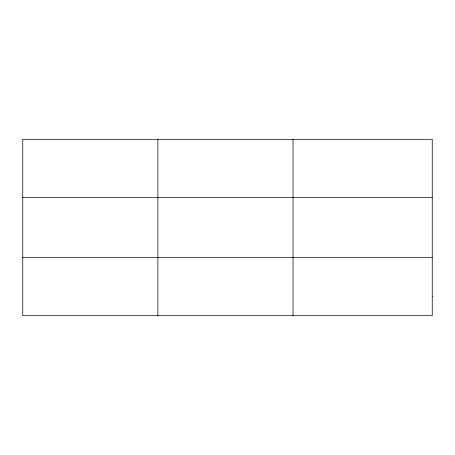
<?xml version="1.0" encoding="UTF-8"?>
<svg xmlns="http://www.w3.org/2000/svg" width="455" height="455" viewBox="0 0 455 455"><rect width="100%" height="100%" fill="white"/><g stroke="black" fill="none" stroke-linecap="round" stroke-linejoin="round"><path stroke-width="0.68" d="M157.885 139.304L157.885 315.696M293.02 139.304L293.02 315.696M22.75 197.515L432.25 197.515M22.75 257.485L432.25 257.485M432.25 296.29L432.25 315.696L22.75 315.696L22.75 139.304L432.25 139.304L432.25 296.29"/></g></svg>
